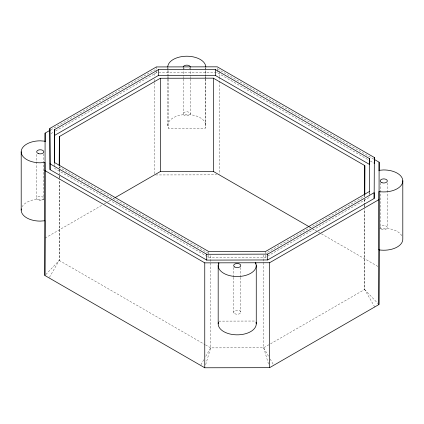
<?xml version="1.0" encoding="UTF-8"?>
<svg xmlns="http://www.w3.org/2000/svg" width="424" height="424" viewBox="0 0 424 424"><rect width="100%" height="100%" fill="white"/><g stroke="black" fill="none" stroke-linecap="round" stroke-linejoin="round"><path stroke-width="0.32" stroke-dasharray="2.12 1.59" d="M54.436 166.977L54.458 163.033M49.422 277.36L59.196 260.431L59.365 178.891M364.645 194.907L364.64 196.211L265.959 253.181M374.736 306.976L364.64 289.486L364.81 208.603M369.415 194.065L369.426 192.093M205.454 68.831L205.698 67.729M167.745 79.171L167.745 125.546L168.386 128.292L205.211 128.228L205.82 125.478L205.82 79.103M205.682 364.666L210.654 347.876L210.654 254.601M200.886 364.804L204.14 359.16M205.767 356.34L210.654 347.876L263.664 347.781L269.977 344.14M45.792 274.556L59.196 260.431L59.196 179.728M50.827 129.823L154.405 70.024L155.677 70.018M51.002 133.608L55.009 131.292M55.581 130.963L156.382 72.769L217.279 72.652L369.755 160.685M45.103 238.06L102.391 204.988M104.341 203.859L112.143 199.354M112.72 199.026L114.098 198.231M54.431 168.291L208.693 257.357L265.647 257.251L369.394 197.351L369.394 195.406M270.549 343.806L364.64 289.486L364.64 208.778M379.676 228.573L383.376 228.25A19.038 10.992 0 0 1 402.053 236.179M217.332 69.907L219.245 69.902L373.39 158.899M155.725 174.953L216.6 174.831M218.811 321.132L255.63 321.032M43.868 199.402L40.301 199.126A19.038 10.992 0 0 0 22.149 206.689M370.327 161.019L374.339 163.335M309.504 226.951L311.221 227.942M311.799 228.276L379.109 267.136M208.359 253.276L59.196 167.157L59.196 169.144M59.196 260.431L204.919 344.569M205.492 344.898L210.654 347.876M364.64 289.486L378.012 303.611M263.664 255.168L263.664 347.781L268.551 356.245M270.183 359.064L273.766 365.271M263.664 347.781L268.673 364.566M167.872 67.798L168.127 68.9M387.335 182.914L387.335 227.577M380.196 182.914L380.196 227.577M369.394 192.819L369.394 194.759M364.81 194.711L364.81 198.681M364.81 199.344L364.81 204.633M364.81 205.296L364.81 207.94M364.64 199.519L364.64 204.145M364.64 204.808L364.64 208.115M265.647 251.421L265.647 257.251M240.79 267.518L240.79 276.713M240.79 277.37L240.79 312.186M233.651 267.518L233.651 276.713M233.651 277.37L233.651 312.186M219.245 71.221L219.245 76.5M219.245 77.163L219.245 80.459M219.245 81.122L219.245 174.163M217.279 68.121L217.279 69.414M217.279 70.066L217.279 72.652M208.693 251.527L208.693 257.357M205.82 67.84L205.82 75.79M205.82 76.453L205.82 78.44M205.211 70.591L205.211 75.891M205.211 76.553L205.211 78.541M205.211 79.203L205.211 128.228M190.355 67.872L190.355 75.753M190.355 76.41L190.355 78.382M190.355 79.039L190.355 113.855A3.572 2.062 0 0 1 184.997 115.635A3.572 2.062 0 0 1 184.997 112.069A3.572 2.062 0 0 1 190.355 113.855M183.21 67.872L183.21 75.753M183.21 76.41L183.21 78.382M183.21 79.039L183.21 113.855M168.386 70.66L168.386 75.96M168.386 76.622L168.386 78.61M168.386 79.272L168.386 128.292M167.745 67.914L167.745 69.902M167.745 70.564L167.745 75.864M167.745 76.527L167.745 78.509M156.382 66.939L156.382 72.769M154.405 73.32L154.405 76.622M154.405 79.262L154.405 81.901M154.405 82.563L154.405 174.958M59.365 166.319L59.365 168.307M59.365 168.969L59.365 173.596M59.365 176.246L59.365 178.228M59.196 169.801L59.196 175.096M59.196 175.759L59.196 179.066M54.431 162.461L54.431 165.053M43.81 153.79L43.81 198.459A3.572 2.062 0 0 1 38.457 200.245A3.572 2.062 0 0 1 38.457 196.672A3.572 2.062 0 0 1 43.81 198.459M36.671 154.447L36.671 198.459M190.233 67.75A3.572 2.062 0 0 1 189.305 68.672M184.26 68.672A3.572 2.062 0 0 1 183.332 67.75M167.745 125.546A19.038 10.992 0 0 1 186.724 114.517A19.038 10.992 0 0 1 205.82 125.478M234.7 313.643A3.572 2.062 0 0 0 240.668 312.716A3.572 2.062 0 0 0 236.295 310.193A3.572 2.062 0 0 0 234.7 313.643M381.24 229.034A3.572 2.062 0 0 0 387.213 228.112A3.572 2.062 0 0 0 382.84 225.589A3.572 2.062 0 0 0 381.24 229.034"/><path stroke-width="0.64" d="M379.109 249.317L378.902 304.554L269.6 367.677L204.76 367.778L44.896 275.499L45.103 133.125L50.255 130.152M44.896 275.499L45.103 220.904M54.463 162.376L54.611 135.41L158.359 75.509L215.312 75.408L369.585 164.475L369.585 158.645L215.312 69.578L158.359 69.679L54.611 129.58L54.431 162.461L208.693 251.527L265.647 251.421L369.394 191.521M59.201 165.858L59.365 136.554L160.336 78.255L213.346 78.159L364.81 165.604L364.81 194.711M364.651 194.256L364.81 165.604M369.426 192.093L369.585 158.645M374.148 198.49L374.339 157.505L217.279 66.828L156.382 66.939L49.857 128.44L50.053 169.653L206.742 260.113L267.692 259.954L374.148 198.49L374.148 192.666L267.692 254.124L206.742 254.289L50.053 163.823L49.857 128.44M378.902 304.554L379.109 162.201L373.963 159.228M256.038 322.155A19.038 10.992 0 0 1 238.659 334.806A19.038 10.992 0 0 1 218.18 323.809L218.18 265.514L218.811 262.832L218.811 264.157M218.18 323.809L218.556 322.203M115.015 197.701L160.336 171.529L213.346 171.434L309.16 226.75M44.896 170.565L204.76 262.859L269.6 262.737L378.902 199.635M379.061 170.331L383.376 169.95A19.038 10.992 0 0 1 402.689 182.15A19.038 10.992 0 0 1 379.215 191.616L378.945 191.553L378.945 249.853L379.215 249.911A19.038 10.992 0 0 0 402.8 239.014L402.8 180.714M45.061 141.197L40.301 140.826A19.038 10.992 0 0 0 21.2 151.787L21.2 210.081M379.109 162.201L379.109 170.777M374.339 157.505L374.339 163.335M269.6 262.737L269.6 367.677M267.692 254.124L267.692 259.954M256.26 265.583L256.26 323.878M255.63 264.062L255.63 262.737A19.038 10.992 0 0 1 239.645 276.448A19.038 10.992 0 0 1 218.18 265.514M215.312 69.578L215.312 75.408M213.346 78.159L213.346 171.434M206.742 254.289L206.742 260.113M204.76 262.859L204.76 367.778M160.336 78.255L160.336 171.529M158.359 69.679L158.359 75.509M59.365 136.554L59.365 165.662M54.611 129.58L54.611 135.41M50.053 163.823L50.053 169.653M45.103 133.125L45.103 141.706M21.2 151.787A19.038 10.992 0 0 0 40.179 162.811L44.939 162.461L44.939 220.756L40.179 221.111A19.038 10.992 0 0 1 21.311 208.937M167.745 67.252A19.038 10.992 0 0 1 186.724 56.222A19.038 10.992 0 0 1 205.82 67.178M183.21 67.215A3.572 2.062 0 0 1 186.783 65.153A3.572 2.062 0 0 1 190.355 67.215M234.7 267.003A3.572 2.062 0 0 0 240.668 266.081A3.572 2.062 0 0 0 236.295 263.558A3.572 2.062 0 0 0 234.7 267.003M38.457 153.605A3.572 2.062 0 0 0 43.81 151.819A3.572 2.062 0 0 0 38.457 150.038A3.572 2.062 0 0 0 38.457 153.605M381.982 182.728A3.572 2.062 0 0 0 387.335 180.942A3.572 2.062 0 0 0 381.982 179.156A3.572 2.062 0 0 0 381.982 182.728"/></g></svg>
